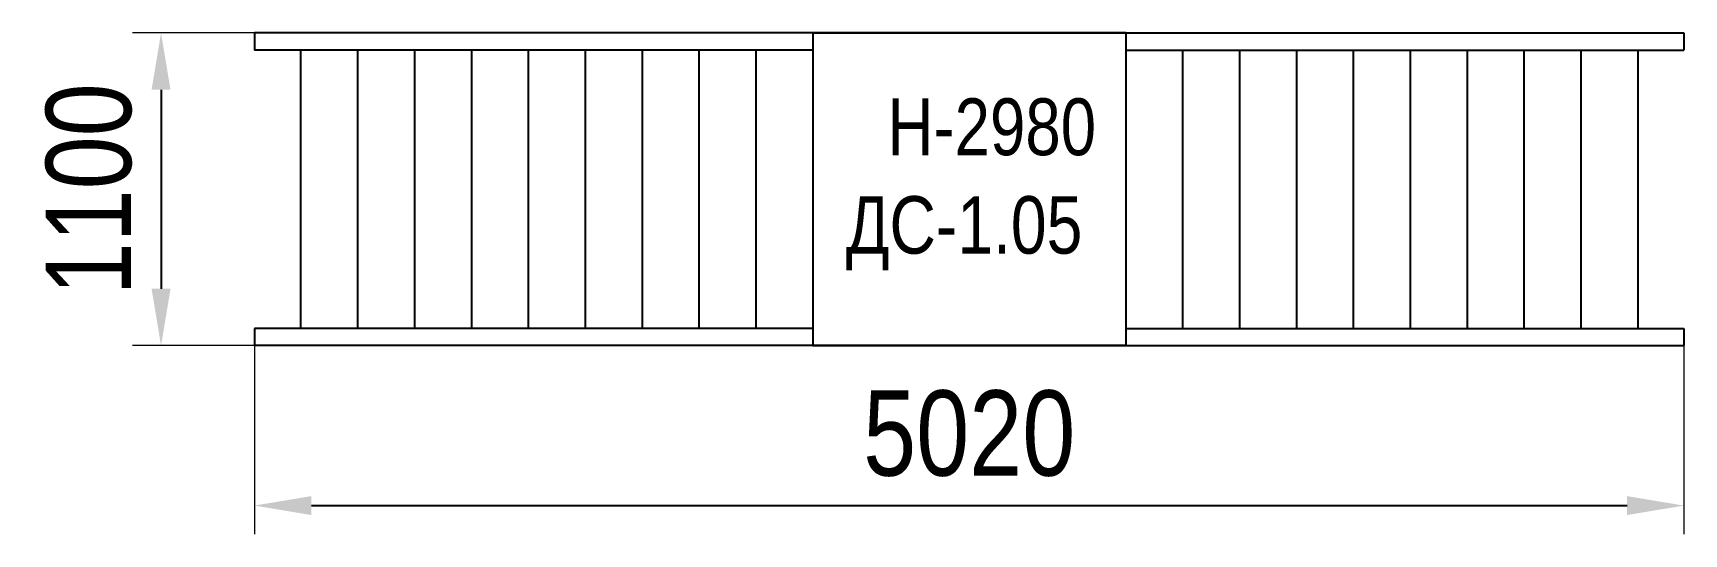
# Model space of a CAD drawing. Header units: millimetres. Extents: x -3170 to 2634, y -1239 to 524.
import ezdxf

# ---------------------------------------------------------------- set-up
doc = ezdxf.new("R2010")
doc.units = ezdxf.units.MM
for name, color, linetype in [('DIKOM_АРТИКУЛ', 7, 'Continuous'), ('DIKOM_ОБЪЕКТ', 7, 'Continuous'), ('DIKOM_РАЗМЕР_ОБЪЕКТА', 7, 'Continuous')]:
    doc.layers.add(name, color=color, linetype=linetype)
doc.styles.add('style1', font='arial.ttf', dxfattribs={"width": 0.8})
doc.dimstyles.new('1-50', dxfattribs={"dimtxt": 300, "dimasz": 200, "dimexe": 100, "dimexo": 0, "dimgap": 100, "dimtad": 1, "dimdec": 0, "dimtxsty": 'style1', "dimcen": 0, "dimclrd": 7, "dimclre": 7, "dimadec": 1, "dimazin": 2, "dimtfac": 1, "dimtdec": 0, "dimtmove": 0, "dimatfit": 3, "dimfxl": 0, "dimlwd": 25, "dimlwe": 18, "dimarcsym": 0})

# ---------------------------------------------------------------- blocks, each defined once
blk = doc.blocks.new('*D43')
at = {"layer": 'Defpoints', "color": 0, "transparency": 16777216}
for p in [(-2391.2, 523.6), (-2719.6, -576.4), (-2391.2, -576.4)]:
    blk.add_point(p, dxfattribs=at)
at = {"layer": 'DIKOM_РАЗМЕР_ОБЪЕКТА', "color": 7, "lineweight": 18, "transparency": 16777216}
for p, q in [((-2391.2, 523.6), (-2819.6, 523.6)), ((-2391.2, -576.4), (-2819.6, -576.4))]:
    blk.add_line(p, q, dxfattribs=at)
at = {"layer": 'DIKOM_РАЗМЕР_ОБЪЕКТА', "color": 7, "lineweight": 25, "transparency": 16777216}
blk.add_line((-2719.6, 323.6), (-2719.6, -376.4), dxfattribs=at)
at = {"layer": 'DIKOM_РАЗМЕР_ОБЪЕКТА', "color": 7, "transparency": 16777216}
for points in [[(-2752.9, 323.6), (-2686.2, 323.6), (-2719.6, 523.6)], [(-2752.9, -376.4), (-2686.2, -376.4), (-2719.6, -576.4)]]:
    blk.add_solid(points, dxfattribs=at)
at = {"layer": 'DIKOM_РАЗМЕР_ОБЪЕКТА', "color": 0, "transparency": 16777216, "insert": (-2972.7, -26.4), "char_height": 300, "attachment_point": 5, "rotation": 90, "style": 'style1'}
blk.add_mtext('1100', dxfattribs=at)
blk = doc.blocks.new('*D44')
at = {"layer": 'Defpoints', "color": 0, "transparency": 16777216}
for p in [(-2391.2, -576.4), (2633.6, -576.4), (2633.6, -1139.2)]:
    blk.add_point(p, dxfattribs=at)
at = {"layer": 'DIKOM_РАЗМЕР_ОБЪЕКТА', "color": 7, "lineweight": 18, "transparency": 16777216}
for p, q in [((-2391.2, -576.4), (-2391.2, -1239.2)), ((2633.6, -576.4), (2633.6, -1239.2))]:
    blk.add_line(p, q, dxfattribs=at)
at = {"layer": 'DIKOM_РАЗМЕР_ОБЪЕКТА', "color": 7, "lineweight": 25, "transparency": 16777216}
blk.add_line((-2191.2, -1139.2), (2433.6, -1139.2), dxfattribs=at)
at = {"layer": 'DIKOM_РАЗМЕР_ОБЪЕКТА', "color": 7, "transparency": 16777216}
for points in [[(-2191.2, -1105.8), (-2191.2, -1172.5), (-2391.2, -1139.2)], [(2433.6, -1105.8), (2433.6, -1172.5), (2633.6, -1139.2)]]:
    blk.add_solid(points, dxfattribs=at)
at = {"layer": 'DIKOM_РАЗМЕР_ОБЪЕКТА', "color": 0, "transparency": 16777216, "insert": (121.2, -886), "char_height": 300, "attachment_point": 5, "style": 'style1'}
blk.add_mtext('5020', dxfattribs=at)

msp = doc.modelspace()

# ---------------------------------------------------------------- linework, layer by layer
at = {"layer": 'DIKOM_ОБЪЕКТ'}
for p, q in [((671.2, 523.6), (-2391.2, 523.6)), ((-2391.2, 523.6), (-2391.2, 463.6)), ((-428.8, 523.6), (-428.8, -576.4)), ((-428.8, 523.6), (2633.6, 523.6)), ((671.2, 523.6), (671.2, -576.4)), ((2633.6, 523.6), (2633.6, 463.6)), ((-428.8, 463.6), (-2391.2, 463.6)), ((-2228.8, 463.6), (-2228.8, -516.4)), ((-2028.8, 463.6), (-2028.8, -516.4)), ((-2028.8, 463.6), (-2028.8, -516.4)), ((-1828.8, 463.6), (-1828.8, -516.4)), ((-1828.8, 463.6), (-1828.8, -516.4)), ((-1628.8, 463.6), (-1628.8, -516.4)), ((-1628.8, 463.6), (-1628.8, -516.4)), ((-1428.8, 463.6), (-1428.8, -516.4)), ((-1428.8, 463.6), (-1428.8, -516.4)), ((-1228.8, 463.6), (-1228.8, -516.4)), ((-1228.8, 463.6), (-1228.8, -516.4)), ((-1028.8, 463.6), (-1028.8, -516.4)), ((-1028.8, 463.6), (-1028.8, -516.4)), ((-828.8, 463.6), (-828.8, -516.4)), ((-828.8, 463.6), (-828.8, -516.4)), ((-628.8, 463.6), (-628.8, -516.4)), ((-628.8, 463.6), (-628.8, -516.4)), ((-428.8, 463.6), (-428.8, -516.4)), ((671.2, 463.6), (2633.6, 463.6)), ((671.2, 463.6), (671.2, -516.4)), ((871.2, 463.6), (871.2, -516.4)), ((871.2, 463.6), (871.2, -516.4)), ((1071.2, 463.6), (1071.2, -516.4)), ((1071.2, 463.6), (1071.2, -516.4)), ((1271.2, 463.6), (1271.2, -516.4)), ((1271.2, 463.6), (1271.2, -516.4)), ((1471.2, 463.6), (1471.2, -516.4)), ((1471.2, 463.6), (1471.2, -516.4)), ((1671.2, 463.6), (1671.2, -516.4)), ((1671.2, 463.6), (1671.2, -516.4)), ((1871.2, 463.6), (1871.2, -516.4)), ((1871.2, 463.6), (1871.2, -516.4)), ((2071.2, 463.6), (2071.2, -516.4)), ((2071.2, 463.6), (2071.2, -516.4)), ((2271.2, 463.6), (2271.2, -516.4)), ((2271.2, 463.6), (2271.2, -516.4)), ((2471.2, 463.6), (2471.2, -516.4)), ((-2391.2, -516.4), (-2391.2, -576.4)), ((-428.8, -516.4), (-2391.2, -516.4)), ((671.2, -516.4), (2633.6, -516.4)), ((2633.6, -516.4), (2633.6, -576.4)), ((671.2, -576.4), (-2391.2, -576.4)), ((-428.8, -576.4), (2633.6, -576.4))]:
    msp.add_line(p, q, dxfattribs=at)

# ---------------------------------------------------------------- texts
at = {"layer": 'DIKOM_АРТИКУЛ', "insert": (-312.2, -50.6), "char_height": 202.19, "width": 2732.336, "attachment_point": 1, "style": 'style1'}
msp.add_mtext('{\\fArial|b0|i0|c204|p34;ДС}-1.05', dxfattribs=at)
at = {"layer": 'DIKOM_РАЗМЕР_ОБЪЕКТА', "insert": (-165.9, 293.6), "char_height": 200, "width": 3543.223, "attachment_point": 1, "style": 'style1'}
msp.add_mtext('H-2980', dxfattribs=at)

# ---------------------------------------------------------------- dimensions: what is measured, and where the dimension line sits
at = {"layer": 'DIKOM_РАЗМЕР_ОБЪЕКТА'}
dim = msp.add_linear_dim(base=(-2719.6, -576.4), p1=(-2391.2, 523.6), p2=(-2391.2, -576.4), angle=270, dimstyle='1-50', dxfattribs=at)
dim.commit()
dim.dimension.update_dxf_attribs({"geometry": '*D43', "text_midpoint": (-2719.6, -26.4), "dimtype": 161})
dim = msp.add_linear_dim(base=(2633.6, -1139.2), p1=(-2391.2, -576.4), p2=(2633.6, -576.4), angle=0, text='5020', dimstyle='1-50', dxfattribs=at)
dim.commit()
dim.dimension.update_dxf_attribs({"geometry": '*D44', "text_midpoint": (121.2, -1139.2), "dimtype": 161})

doc.saveas('drawing.dxf')
